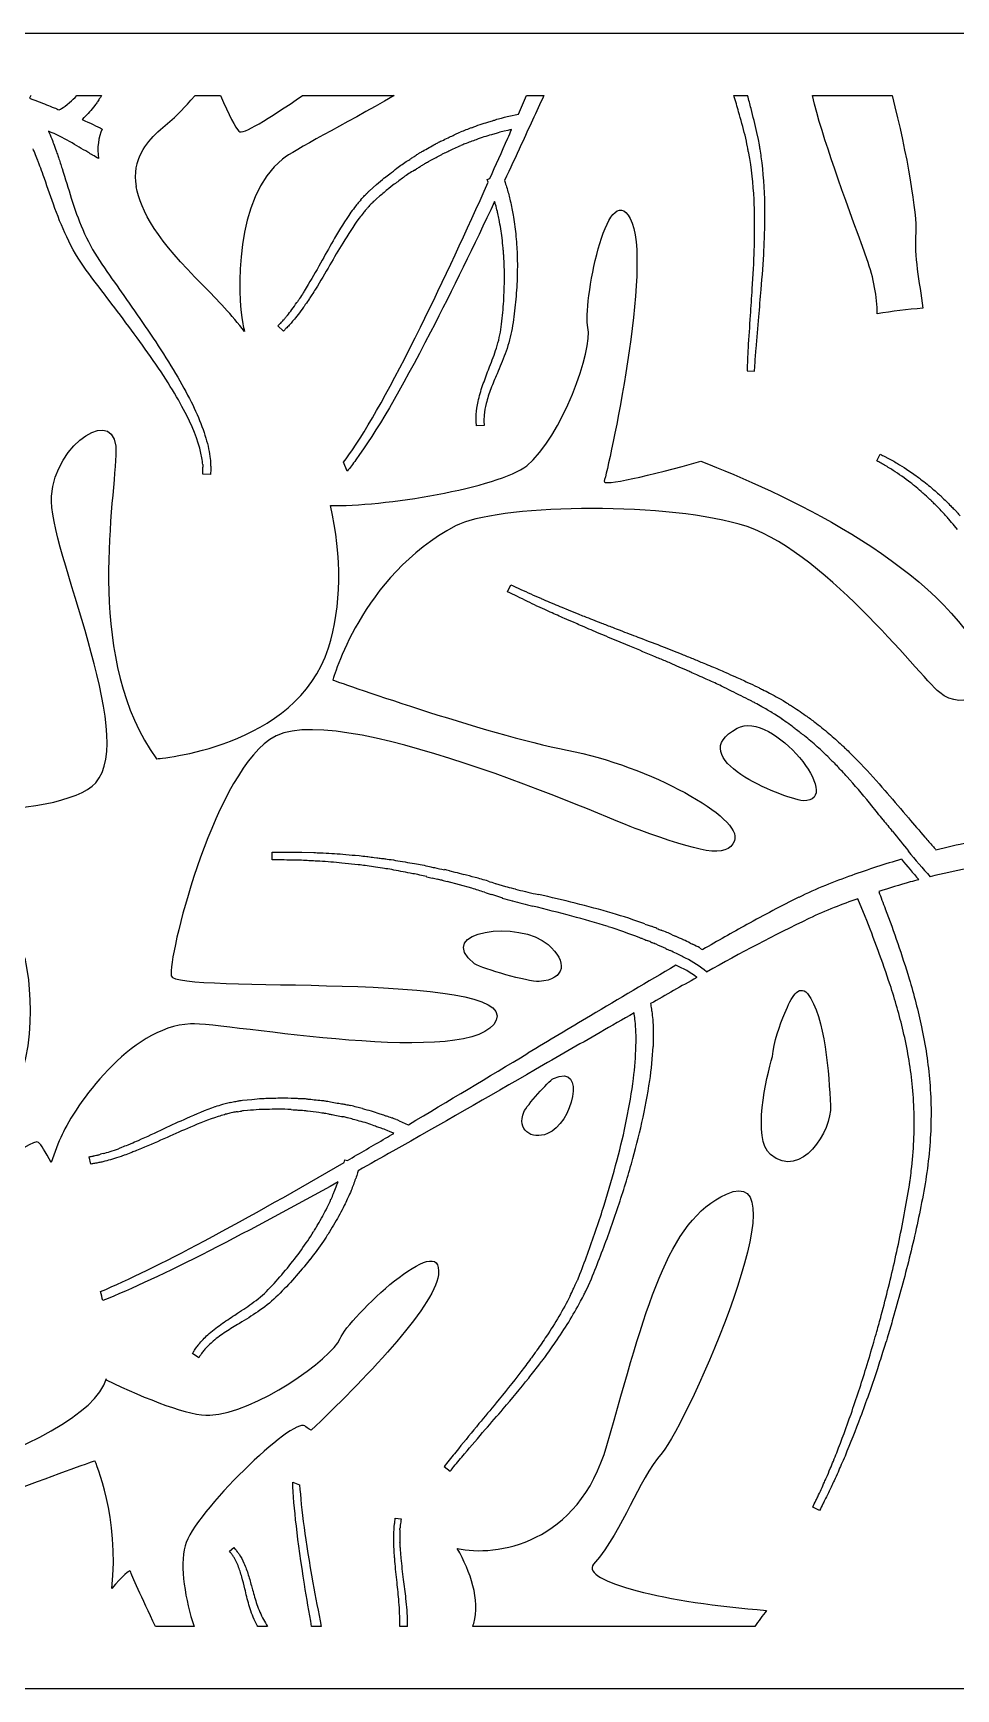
# Model space of a CAD drawing. Header units: metres. Extents: x -136 to 12250, y 0 to 1406.
# Drawn here: x 8627 to 9411, y 0 to 1406 of the extents above; entities that cross this region are included whole.
import ezdxf

# ---------------------------------------------------------------- set-up
doc = ezdxf.new("R2010")
doc.units = ezdxf.units.M
doc.layers.add('PDF_Geometry', color=7, linetype='Continuous')

msp = doc.modelspace()

# ---------------------------------------------------------------- linework, layer by layer
at = {"lineweight": -2}
for p, q in [((0, 1406.3), (12250, 1406.3)), ((8893.7, 1034.2), (8890.6, 1041.8)), ((8847.5, 175.7), (8853.3, 173.4)), ((12250, 0), (0, 0))]:
    msp.add_line(p, q, dxfattribs=at)
for points in [[(8664.1, 1353.2), (8685.1, 1353.2)], [(8764.5, 1353.2), (8786.2, 1353.2)], [(8855.8, 1353.2), (8933.5, 1353.2)], [(9045.9, 1353.2), (9060.6, 1353.2)], [(9222.1, 1353.2), (9233.7, 1353.2)], [(9288.7, 1353.2), (9356.5, 1353.2)], [(8763.6, 53.1), (8730.9, 53.1)], [(8826, 53.1), (8817.7, 53.1)], [(8871.6, 53.1), (8863.5, 53.1)], [(8945, 53.1), (8938.4, 53.1)], [(9239.7, 53.1), (9000.4, 53.1)]]:
    msp.add_lwpolyline(points, dxfattribs=at)
at = {"layer": 'PDF_Geometry', "lineweight": -2}
for p, q in [((9318.2, 774.7), (9318.1, 774.7)), ((9339.2, 750), (9337.1, 752.5)), ((8980.6, 694.8), (8980.7, 694.8)), ((8980.7, 694.8), (8985, 693.7)), ((8999.6, 680), (8978.5, 685.8)), ((9019.5, 684.1), (9028, 681.6)), ((9028, 681.6), (9029.4, 681.2)), ((9053.7, 675.3), (9056.4, 674.6)), ((9025.1, 671.9), (9016.6, 674.6)), ((9025.5, 671.8), (9025.1, 671.9)), ((9146.5, 649.6), (9152.8, 647.4)), ((9158.7, 645), (9160.4, 644.4)), ((9185, 633.4), (9187, 632.4)), ((9176.6, 622.9), (9173.4, 624.5)), ((9181, 620.6), (9180.9, 620.6)), ((9193.2, 629.2), (9195.2, 628.1)), ((8931.8, 484.9), (8931.9, 484.9)), ((8937.8, 482.4), (8945.6, 479.2))]:
    msp.add_line(p, q, dxfattribs=at)
for points in [[(8625, 1353.2, -0.003186), (8624, 1351, -0.010172), (8638.4, 1345.5, 0.000516), (8644.8, 1342.9, -0.000581), (8649.2, 1341.1, 0.019511), (8651, 1342.2), (8651.2, 1342.4)], [(8658, 1347.4, 0.027486), (8664.1, 1353.2, 0.027486)], [(8683.7, 1351.2, 0.001222), (8681.6, 1348), (8681.5, 1347.8, 0.002144), (8679.3, 1344.8, -0.037936), (8670, 1334.3), (8669.9, 1334.3, -0.004506), (8668.5, 1333)], [(9060.6, 1353.2, -0.000665), (9041.5, 1311.7, -0.001092), (9027.3, 1281), (9027.3, 1281, 0.00492), (9027.8, 1279.3, -0.013796), (9029.4, 1274.4), (9029.5, 1274.1, -0.016494), (9032.1, 1263.9, -0.013858), (9033.6, 1257.3), (9033.8, 1255.9, -0.011727), (9034.9, 1250.1, -0.018329), (9037, 1233.7, -0.011368), (9037.7, 1224.6, 0.002605), (9038, 1220.1), (9038, 1219.2, 0.00258), (9038.1, 1215.3, -0.015289), (9037.9, 1195.6), (9037.9, 1195.6, -0.014801), (9036.4, 1175.4, -0.015234), (9033.7, 1155.5, -0.044973), (9028.6, 1136.1, -0.016832), (9021.8, 1119.1), (9020.9, 1116.9, 0.01045), (9015.7, 1104.3, 0.02906), (9011.7, 1091.7, 0.037655), (9010, 1081.9, 0.002388), (9009.8, 1078.2, 0.005785), (9009.8, 1076.7, -0.007474), (9009.8, 1075.5, -0.004295), (9009.9, 1073.1), (9003.5, 1072.8, 0.001827), (9003.3, 1075.2), (9003.3, 1075.3, 0.005988), (9003.3, 1076.1, -0.014755), (9003.2, 1078.2), (9003.2, 1078.4, 0.002395), (9003.2, 1080.4, -0.001704), (9003.3, 1082.3), (9003.3, 1082.4, -0.038209), (9004.8, 1093.3, -0.029382), (9008.7, 1106.9, -0.010152), (9013.6, 1120.3), (9014.6, 1122.8, 0.016889), (9020.4, 1138.8, 0.044424), (9024.5, 1156.8, 0.014465), (9026.4, 1176.3, 0.014775), (9027.2, 1195.9, 0.016719), (9026.8, 1214.8), (9026.7, 1216.3, 0.001463), (9026.5, 1219.3), (9026.4, 1220.5, -0.000509), (9026.1, 1223.8, 0.011411), (9025.2, 1232.2), (9025.2, 1232.4, 0.018069), (9022.7, 1247.9), (9022.7, 1247.9, 0.012845), (9021.5, 1253.1, -0.004044), (9021.2, 1254.7, 0.015612), (9019.7, 1260.7), (9019.6, 1260.8, 0.008011), (9018.9, 1263.3, -0.008917), (8964.5, 1152.3)], [(9013.1, 1330.7, 0.004125), (9017, 1331.9, 0.001872), (9019.6, 1332.7, -0.008974), (9024.5, 1334.2), (9024.6, 1334.2, -0.001116), (9028.3, 1335.1, -0.000937), (9030.8, 1335.7), (9039.1, 1337.6, 0.000191), (9045.9, 1353.2, 0.000191)], [(9234.3, 1305.8, -0.004747), (9233.6, 1309.7), (9233.1, 1312.3), (9232.8, 1314.2), (9232.8, 1314.3), (9232.7, 1314.5), (9231.5, 1319.5, 0.006031), (9226.1, 1339.5, 0.003871), (9222.1, 1353.2, 0.003871)], [(9234.3, 1305.8), (9235.4, 1299.7, -0.029327), (9239.1, 1260.1, -0.01001), (9239.4, 1245.6, 0.000629), (9239.4, 1241.1, -0.000236), (9239.4, 1236.6, -0.00702), (9239.1, 1222.8, -0.008731), (9237.4, 1189.2, -0.00085), (9235.9, 1166.4, 0.003348), (9234.1, 1138.8, 0.004154), (9233.4, 1124.6), (9233.2, 1119.6), (9239.6, 1119.3, -0.002966), (9239.9, 1124.3, -0.005934), (9240.9, 1138.3, -0.003279), (9243.2, 1165.3, 0.001093), (9245.2, 1188.6, 0.008494), (9247.6, 1222.4, 0.006501), (9248.1, 1236.4, -0.000525), (9248.3, 1241), (9248.3, 1241, -0.001268), (9248.3, 1244.6, 0.009555), (9248.3, 1260.4, 0.029639), (9245.3, 1301.1, 0.015378), (9244.3, 1307.8, -0.005321), (9243.7, 1311.4), (9243, 1316), (9241.6, 1322, 0.006596), (9236.6, 1342.4, 0.003253), (9233.7, 1353.2, 0.003253)], [(8640, 1323.1, 0.003063), (8640.7, 1321.5, -0.01493), (8643.4, 1315, 0.000105), (8644.3, 1312.6, -0.01168), (8646.6, 1306.3, 0.002969), (8647.9, 1302.5), (8647.9, 1302.4), (8648.5, 1300.8, -0.004172), (8651.6, 1291.2, -0.000563), (8659.4, 1266.2, 0.025385), (8669.2, 1239.4, 0.047905), (8683.3, 1213.1, 0.003829), (8700.4, 1188.6), (8701.7, 1186.7, -0.011262), (8737.6, 1134)], [(8956, 1156.6, 0.009365), (9013.4, 1279.7), (9012.6, 1282), (9014.8, 1282.7, 0.001243), (9030, 1317, 0.00042), (9033.3, 1324.4, 0.000253), (9030, 1323.7), (9027.1, 1323.1, 0.007719), (9022, 1321.7, -0.002489), (9020.1, 1321.1, -0.004574), (9016.1, 1320)], [(8729, 1128.3, 0.011168), (8691.5, 1179.3), (8689.7, 1181.7, -0.003434), (8672, 1205.1, -0.047203), (8655.5, 1233.3, -0.024525), (8644.2, 1261, -0.000355), (8635.5, 1285.8, 0.00379), (8632.7, 1293.4, 0.000209), (8631.6, 1296.5, -0.001234), (8630.2, 1300.1, 0.011927), (8627.8, 1306, -0.000044), (8627, 1307.9)], [(8945, 1297.9, 0.001288), (8946.8, 1299.1, -0.000124), (8949.3, 1300.7, -0.000514), (8952.2, 1302.6, -0.002513), (8953.7, 1303.6, 0.002201), (8954.8, 1304.4), (8954.9, 1304.4), (8955, 1304.5, -0.004164), (8957.8, 1306, 0.000446), (8968.5, 1312.1), (8968.6, 1312.1, 0.003212), (8970, 1312.9, -0.005618), (8971.2, 1313.6), (8971.3, 1313.7), (8972, 1314, -0.003256), (8974.1, 1314.9, -0.000577), (8979.3, 1317.4, 0.000025), (8983.6, 1319.4), (8984.4, 1319.9, 0.004015), (8985.7, 1320.5)], [(8950.7, 1289.9), (8952.2, 1290.8, -0.000619), (8954.9, 1292.6, 0.002377), (8957.5, 1294.2), (8957.8, 1294.4, 0.005561), (8960.1, 1295.8), (8961, 1296.4, -0.001183), (8962.7, 1297.2), (8964.8, 1298.4, 0.000178), (8973.4, 1303, 0.000468), (8974.7, 1303.7, -0.003383), (8975.9, 1304.4), (8976.4, 1304.6, -0.005727), (8978.5, 1305.5, 0.002268), (8981.5, 1306.9, -0.001817), (8983.7, 1307.9, 0.002654), (8988.8, 1310.2, 0.000811), (8990.1, 1310.8)], [(9003.3, 1315.8), (9003.2, 1315.8, 0.001262), (8993.6, 1312.2), (8993.5, 1312.2)], [(8682.6, 1299.7, 0.006365), (8677.5, 1302.7, -0.000499), (8673.5, 1305.1)], [(8912.6, 1272.4), (8918.5, 1277.6, -0.00055), (8925.2, 1283.4), (8925.4, 1283.5, 0.000271), (8929.9, 1286.9, -0.000457), (8935.9, 1291.5)], [(8941.7, 1283.9), (8941.6, 1283.8, 0.000535), (8933.6, 1277.9), (8931.1, 1276.1), (8928.8, 1274.2, 0.00089), (8921.1, 1267.7), (8918.5, 1265.5)], [(8908.5, 1268.3, 0.007166), (8910, 1269.8), (8910.1, 1270, 0.012777), (8910.9, 1270.8)], [(8905.3, 1264.8, -0.001113), (8903.9, 1263.1, 0.011039), (8900.9, 1259.6), (8900.9, 1259.5, 0.000782), (8896.9, 1254.2), (8896.9, 1254.1, 0.02124), (8883, 1232.2, 0.003845), (8872.5, 1213.5, -0.00734), (8860.5, 1192.7, -0.007393), (8857.2, 1187.1, 0.002611), (8855.6, 1184.6, -0.008136), (8852.5, 1179.8, 0.002181), (8851, 1177.5)], [(8912, 1259.1), (8912, 1259, -0.005004), (8910.3, 1257.1, 0.009365), (8907.8, 1254.2), (8907.2, 1253.4, -0.001224), (8903.8, 1249.1, 0.021566), (8890, 1228, 0.004139), (8878.9, 1209.4, -0.007116), (8866.8, 1188.9, -0.007155), (8863.6, 1184, 0.004483), (8861.6, 1180.8, -0.007451), (8858.1, 1175.7, 0.00186), (8856.7, 1173.6), (8856.6, 1173.6)], [(8914.8, 1262, 0.006754), (8916.4, 1263.5, 0.006252), (8917.3, 1264.4)], [(8844.4, 1158.2, -0.00456), (8841.7, 1155.4, -0.003668), (8839.5, 1153.1), (8834.9, 1157.6, -0.004157), (8837.1, 1159.9), (8837.2, 1160, -0.002676), (8839.7, 1162.7)], [(9357.3, 1034.8), (9357.2, 1034.9, 0.021253), (9349, 1039.9, -0.003284), (9347, 1041, -0.001532), (9343.3, 1043.1), (9346.3, 1048.7, -0.002263), (9350.2, 1046.7, 0.00305), (9352.3, 1045.6, -0.022608), (9360.9, 1040.8)], [(8777.8, 1035.1, -0.001256), (8777.6, 1031.3), (8771.2, 1031.6, 0.002284), (8771.2, 1035.4)], [(8777.7, 1040.1), (8777.7, 1040, 0.00649), (8777.8, 1038.1)], [(9376.8, 1030.4), (9376.9, 1030.3, 0.003317), (9380.5, 1027.5, -0.006046), (9386.1, 1023.2), (9386.2, 1023.1, -0.001506), (9391, 1019.1), (9391.9, 1018.3)], [(9386.7, 1011.9, -0.000446), (9385.6, 1013), (9384.1, 1014.3, 0.002114), (9381, 1017.1, 0.007146), (9375.5, 1021.7, -0.002686), (9372.3, 1024.3)], [(9392.9, 1006, -0.003541), (9390.2, 1008.6), (9390.2, 1008.7)], [(9411.8, 984.8), (9409.3, 987.8, 0.000705), (9404.6, 993.4, 0.000052), (9402, 996.4, 0.000904), (9399.8, 998.8), (9399.7, 998.8)], [(9406.2, 1004.8, -0.001929), (9409, 1001.9, 0.001625), (9411.3, 999.6)], [(9411.4, 999.4, 0.000219), (9414.3, 996.2, -0.000253)], [(9262.8, 823.7), (9262.7, 823.8), (9256.6, 827.8), (9254.5, 829.1, -0.001029), (9245.9, 834.2, 0.014233), (9240.2, 837.3, -0.003943), (9237.2, 838.8), (9236.1, 839.4, 0.01104), (9228.3, 843.4, -0.000849), (9211.6, 851.6), (9210, 852.4, 0.008199), (9198.6, 857.7, -0.002442), (9191.8, 860.7, -0.000889), (9186.4, 863.1, 0.000095), (9182.8, 864.8), (9181.7, 865.3, -0.000825), (9173.7, 868.7, -0.000162), (9164.8, 872.6, -0.000024), (9155.9, 876.3, 0.000251), (9133.8, 885.6), (9122, 890.5, -0.000028), (9113.6, 894), (9106.3, 897, 0.001341), (9091.7, 903.3, 0.001495), (9086.4, 905.6, -0.004637), (9078.2, 909.1, -0.000913), (9066.1, 914.6), (9063.3, 915.9, -0.000231), (9055.6, 919.4), (9054.8, 919.7, 0.003011), (9046.7, 923.7, 0.00143), (9029.8, 931.9), (9032.6, 937.7, -0.000183), (9049.6, 930, 0.001917), (9058, 926.3), (9058.5, 926, 0.001395), (9065.6, 923), (9069.2, 921.5, -0.000034), (9075.9, 918.7), (9081.3, 916.4, 0.003886), (9089.7, 913.1, -0.001085), (9094.9, 911, 0.000347), (9102.1, 908.2, -0.000616), (9109.6, 905.2, -0.000395), (9118.9, 901.7, 0.000207), (9125.5, 899.1, -0.000265), (9140.6, 893.3, 0.000379), (9159.8, 886), (9160.7, 885.6, 0.000864), (9177.9, 878.8, 0.001747), (9187.1, 875.1, -0.000508), (9196.4, 871.2, 0.002265), (9203.1, 868.4, -0.007714), (9215.2, 863.3, -0.000202), (9223.4, 859.5, 0.000299), (9233.7, 854.9, -0.011637), (9241.9, 851), (9243.1, 850.4, 0.004462), (9246.3, 848.8, -0.014425), (9252.4, 845.7), (9254.5, 844.6, 0.000913), (9261.4, 840.8), (9263.8, 839.4), (9265.9, 838.1, 0.001912), (9268.5, 836.5)], [(9282.9, 826.8, 0.003271), (9287, 823.9), (9287.2, 823.8, 0.001054), (9290.7, 821.1)], [(9274.2, 815.5, 0.002702), (9278.4, 812.4, 0.002009), (9281.9, 809.6)], [(9302.7, 811.4, -0.015988), (9313.7, 801.6, 0.002451), (9316.9, 798.6), (9317, 798.5, 0.00145), (9320.9, 794.7, -0.011576), (9329.9, 785.6, -0.012296), (9350.3, 763.1), (9352.2, 760.9, 0.000555), (9370.3, 739.7, 0.002534), (9384.2, 723.4, 0.005148), (9391, 715.7, -0.001061), (9393.2, 713.1), (9393.6, 712.7, -0.028719), (9449.2, 723.5, -0.019758)], [(8903.2, 699.9), (8903.1, 699.9), (8889.2, 701.4, 0.016475), (8870.4, 702.9, -0.0016), (8865, 703.2, 0.001519), (8861.2, 703.4, -0.001302), (8854.9, 703.8, 0.001179), (8846.5, 703.9), (8846.4, 703.9, -0.000235), (8830, 704.2), (8830, 710.6, -0.00016), (8846.4, 710.7, 0.00192), (8851.6, 710.7, -0.000065), (8855.1, 710.7), (8855.2, 710.7), (8865.4, 710.3, 0.00226), (8871, 710.1, -0.016972), (8890, 708.9, -0.00081), (8900.5, 708), (8903.8, 707.7, -0.016379), (8910.3, 707), (8911.3, 706.9, -0.000357), (8916.5, 706.2), (8918.8, 705.9, -0.001015), (8922.8, 705.4, 0.001361), (8926.6, 704.9), (8927.6, 704.8, -0.017004), (8934.7, 703.7, -0.000536), (8950.9, 701)], [(8949.4, 692.4), (8949.3, 692.4, -0.001031), (8933.2, 695.5, 0.015827), (8926.4, 696.6), (8925.5, 696.8, 0.001123), (8917.8, 697.9), (8908.9, 699.2)], [(9451.9, 702.3, 0.02366), (9388.8, 689.8, 0.02366)], [(9379.2, 687.3, 0.002793), (9371.8, 685.4, 0.009593), (9345.1, 677.2, 0.000104), (9350.5, 662.7), (9350.6, 662.5, -0.015886), (9370.9, 603.2, -0.020606), (9381.4, 562.2, -0.031772), (9388.4, 515.3, -0.037721), (9388.6, 464.6, -0.032736), (9381.5, 413, -0.012219), (9370.2, 362.7, -0.009594), (9357.1, 314.5, -0.006499), (9352.8, 299.8, 0.002037), (9350.3, 291.7), (9350.3, 291.7), (9348.3, 285.6, 0.000828), (9343.3, 270, -0.009021), (9329.4, 230.6, -0.009379), (9316.4, 197.7, -0.001089), (9313.2, 190.5, 0.000128), (9310.5, 184.2, -0.004776), (9307.1, 176.8, 0.001855), (9305.3, 172.8, -0.012635), (9299.1, 160.1, 0.00274), (9297.6, 157.1, 0.000102), (9294.8, 151.5), (9289, 154.3, 0.000834), (9291.7, 159.9, -0.002176), (9293.3, 163.2, 0.011896), (9298.9, 175.7, -0.001921), (9300.6, 179.4, 0.004362), (9303.9, 187.1, -0.001221), (9306.5, 193.5, 0.000403), (9309.4, 200.6, 0.009479), (9321.5, 233.4, 0.009102), (9334.4, 272.8, -0.000354), (9340.9, 294.5, -0.002762), (9343.4, 303.5, 0.005613), (9347.2, 317.3, 0.009191), (9359, 365.3, 0.011883), (9369, 415.3), (9371.1, 427.9, -0.002775), (9371.6, 431.9, 0.008287), (9372.7, 440.4, 0.018914), (9374.8, 465.4, 0.03756), (9373.5, 514, 0.03211), (9365.8, 558.7, 0.021166), (9354.7, 598.1, 0.015772), (9333.4, 656.1), (9327.4, 671.1, 0.007006), (9307.1, 663.6, 0.016705), (9285.8, 654.3, 0.015724), (9198.9, 608.8)], [(9190.6, 604.2, 0.002173), (9151.2, 582, -0.002501), (9151.6, 579.9, 0.001808), (9152, 577.3), (9152.1, 577.1, 0.001356), (9152.3, 575.2, -0.014765), (9153.1, 568.6)], [(9138.2, 567.1), (9138.2, 567.2, 0.014349), (9137.4, 573, 0.001408), (9137.3, 574.1, 0.000646), (9108.5, 557.6, 0.000328), (9053.6, 526, -0.002025), (8932.5, 456.7, -0.001098), (8903, 440.1), (8903, 440.1, 0.006953), (8902.5, 438.4, -0.012332), (8900.9, 433.5), (8900.7, 433.2, -0.016212), (8897, 423.3, -0.013689), (8894.3, 417.1), (8893.7, 415.9, -0.011574), (8891.2, 410.5, -0.018103), (8883.3, 395.9, -0.011139), (8878.6, 388.2, 0.002617), (8876.2, 384.3), (8875.7, 383.6, 0.002635), (8873.5, 380.4, -0.015151), (8861.9, 364.5), (8861.8, 364.5, -0.014941), (8848.8, 349, -0.015449), (8835, 334.4, -0.044779), (8819.6, 321.6, -0.016848), (8804.2, 311.7), (8802.1, 310.4, 0.010409), (8790.6, 303.2, 0.029192), (8779.9, 295.4, 0.037975), (8772.9, 288.4, 0.003284), (8770.5, 285.6, 0.005577), (8769.7, 284.3, -0.009373), (8769, 283.3, -0.00626), (8767.7, 281.3), (8762.3, 284.8, 0.000224), (8763.5, 286.8), (8763.6, 286.9, 0.005928), (8764, 287.6, -0.011568), (8765.2, 289.4), (8765.3, 289.6, 0.001565), (8766.5, 291.2, -0.000981), (8767.6, 292.6), (8767.7, 292.7, -0.038604), (8775.3, 300.7, -0.029486), (8786.3, 309.5, -0.009979), (8798.2, 317.4), (8800.5, 319, 0.016763), (8814.5, 328.6, 0.044409), (8828.3, 340.8, 0.014389), (8841.3, 355.5, 0.014858), (8853.4, 371, 0.016696), (8864, 386.6), (8864.8, 387.8, 0.001882), (8866.4, 390.4), (8867, 391.4, -0.001691), (8868.7, 394.3, 0.010705), (8872.9, 401.6), (8873, 401.8, 0.017864), (8879.9, 415.8), (8880, 415.9, 0.013432), (8882.1, 420.8, -0.00178), (8882.7, 422.2, 0.015169), (8885, 428), (8885, 428.1, 0.007562), (8885.9, 430.6, -0.008909), (8776.9, 372.1)], [(9083, 333.9), (9083, 333.8, -0.02946), (9062.9, 299.6, -0.01023), (9054.7, 287.6, 0.001455), (9052.1, 283.9, 0.00035), (9049.4, 280.3, -0.007189), (9041.1, 269.2, -0.008967), (9020.2, 242.9, -0.000793), (9005.6, 225.3, 0.003264), (8988.1, 203.9, 0.003963), (8979.2, 192.8), (8976.1, 188.9), (8981.2, 184.9, -0.002567), (8984.3, 188.8, -0.005841), (8993.3, 199.6, -0.003378), (9010.9, 220.2, 0.000917), (9026.2, 237.9, 0.008345), (9047.8, 264, 0.006412), (9056.4, 275, -0.000419), (9059.2, 278.6), (9059.2, 278.7, -0.00043), (9061.4, 281.6, 0.009447), (9070.6, 294.5, 0.02967), (9091.9, 329.3, 0.016159), (9095, 335.3, -0.005407), (9096.6, 338.5), (9098.7, 342.7), (9101, 348.4, 0.006446), (9108.8, 367.9, 0.011988), (9123, 407.2, 0.012028), (9135, 446, 0.032679), (9150.6, 516.6, 0.024848), (9153.4, 545.7)], [(9085.7, 339.5, -0.005584), (9087.4, 343.1), (9088.5, 345.4), (9089.3, 347.1), (9089.3, 347.1), (9089.4, 347.3), (9089.4, 347.4), (9091.3, 352.3, 0.005997), (9098.6, 371.7, 0.011201), (9111.9, 410.9, 0.011707), (9122.9, 449.3, 0.032395), (9136.8, 518.4, 0.025398), (9138.9, 546.1)], [(8794.4, 498.1, -0.00282), (8792.4, 497.5, 0.011901), (8787.9, 496.3), (8787.8, 496.3, 0.00017), (8781.5, 494.3), (8781.4, 494.3, 0.021302), (8757.3, 484.5, 0.003982), (8737.9, 475.6, -0.007221), (8716.1, 465.6, -0.007206), (8710.1, 463, 0.002183), (8707.4, 461.9, -0.008803), (8702, 459.8, 0.002903), (8699.5, 458.8)], [(8799.1, 499, 0.007558), (8801.2, 499.4), (8801.4, 499.4, 0.011154), (8802.5, 499.6)], [(8804.9, 500), (8812.7, 500.7, -0.000234), (8821.5, 501.5), (8821.7, 501.5, 0.000711), (8827.3, 501.7, -0.000826), (8834.9, 501.9)], [(8835.2, 492.3), (8835.1, 492.3, 0.000366), (8825.1, 492.2), (8822.1, 492.2), (8819, 492, 0.000989), (8809, 491.2), (8805.6, 491)], [(8846, 501.8, 0.00212), (8848.2, 501.7, 0.001394), (8851.2, 501.6)], [(8854.6, 501.4, -0.005784), (8856.4, 501.3, 0.001975), (8857.8, 501.3), (8857.9, 501.3), (8858, 501.3, -0.003581), (8861.2, 500.9, 0.000834), (8873.4, 499.6), (8873.5, 499.6, 0.004224), (8875.1, 499.4, -0.002671), (8876.5, 499.2), (8876.6, 499.2), (8877.3, 499.1, -0.003184), (8879.6, 498.7, 0.000986), (8885.3, 497.6, 0.001818), (8889.9, 496.8), (8890.9, 496.6, 0.004218), (8892.3, 496.4)], [(8796.6, 489.5), (8796.5, 489.5, -0.004202), (8794, 488.9, 0.00941), (8790.3, 488), (8789.4, 487.7, -0.001744), (8784.1, 486.1, 0.021422), (8760.6, 477.1, 0.004186), (8740.7, 468.4, -0.007129), (8718.9, 458.9, -0.007585), (8713.5, 456.7, 0.003696), (8710, 455.3, -0.007698), (8704.2, 453.2, 0.003932), (8701.8, 452.3), (8701.7, 452.3)], [(8772.5, 380.6, 0.00932), (8891, 447.1), (8891.6, 449.4), (8893.9, 448.8, 0.001346), (8926.2, 467.7, 0.00032), (8933.2, 471.8, 0.000112), (8930.2, 473.2), (8927.5, 474.3, 0.006391), (8922.5, 476.2, -0.003212), (8920.6, 476.8, -0.004786), (8916.7, 478.2)], [(8800.5, 490.2, 0.006882), (8802.7, 490.6, 0.010582), (8804, 490.7)], [(8846, 492), (8847.7, 491.8, -0.001113), (8851, 491.7, 0.000642), (8854, 491.5), (8854.4, 491.5, 0.004037), (8857.1, 491.3), (8858.2, 491.2, -0.001748), (8860, 490.9), (8862.4, 490.6, 0.000609), (8872.1, 489.4, -0.000599), (8873.6, 489.2, -0.00009), (8874.9, 489), (8875.5, 488.9, -0.005083), (8877.7, 488.4, 0.00239), (8880.9, 487.8, -0.001496), (8883.3, 487.3, 0.002321), (8888.8, 486.2, 0.001544), (8890.1, 485.9)], [(8903.9, 482.3), (8903.8, 482.3, 0.000799), (8893.9, 485.1), (8893.8, 485.1)], [(8682.8, 447, -0.003583), (8679.1, 446.3, -0.00401), (8675.9, 445.7), (8674.7, 452, -0.003574), (8677.9, 452.6), (8678, 452.7, -0.002739), (8681.6, 453.4)], [(8933.8, 139.6, -0.003271), (8934.2, 142.5, -0.002904), (8934.5, 144.9), (8939.4, 144.3, -0.001751), (8939.1, 141.9), (8939.1, 141.7, -0.00381), (8938.8, 139)], [(8817.7, 53.1, -0.002867), (8816.4, 55.6, -0.045118), (8810.7, 69.8, -0.016663), (8807.2, 83.3), (8806.7, 85.1, 0.010553), (8804.2, 95.1, 0.028739), (8801, 104.7, 0.038186), (8797.6, 111.5, 0.002421), (8796.1, 113.9, 0.005948), (8795.4, 114.7, -0.005931), (8794.8, 115.5, -0.006216), (8793.7, 116.9), (8797.5, 120, 0.003562), (8798.7, 118.6), (8798.7, 118.6, 0.007908), (8799.1, 118.1, -0.014358), (8800.1, 116.8), (8800.2, 116.7, 0.003924), (8801.1, 115.5, -0.00009), (8801.9, 114.3), (8801.9, 114.3, -0.038452), (8806, 106.8, -0.029511), (8809.7, 96.8, -0.010372), (8812.7, 86.3), (8813.3, 84.2, 0.016172), (8817, 71.8, 0.044318), (8822.6, 58.9, 0.006553), (8826, 53.1, 0.006553)], [(8938.4, 53.1, -0.000842), (8938.4, 56.9, 0.021497), (8937.4, 76.1, 0.003911), (8935.8, 92.5, -0.007308), (8934, 110.6, -0.007894), (8933.7, 115, 0.004343), (8933.5, 117.9, -0.008735), (8933.3, 122.6, 0.000306), (8933.3, 124.6), (8933.3, 124.6)], [(8945, 53.1, 0.000548), (8945, 56.9), (8945, 56.9, 0.021366), (8943.6, 76.7, 0.003944), (8941.6, 92.9, -0.007256), (8939.5, 111.1, -0.007672), (8939.1, 116.1, 0.001568), (8938.9, 118.3, -0.008174), (8938.6, 122.7, 0.001917), (8938.5, 124.7)], [(8863.5, 53.1, -0.003426), (8857.4, 88.9)], [(8864.6, 90.1, 0.003408), (8871.6, 53.1, 0.003408)]]:
    msp.add_lwpolyline(points, format="xyb", dxfattribs=at)
for points in [[(8770.3, 1045.7), (8770.3, 1045.7)], [(9292.9, 800.1), (9292.8, 800.2)], [(9284.5, 590.7), (9284.6, 590.5)]]:
    msp.add_lwpolyline(points, dxfattribs=at)
for centre, radius, start, end in [((10529, -2610.7), 4223.4, 111.2344, 111.3751), ((8908, 1111.8), 85.1, 139.9337, 141.4788), ((8890.2, 1125.3), 56.2, 138.8706, 140.8332), ((8843.1, 1043), 72.2, 182.5387, 184.1618), ((9601.8, 1232.5), 299.6, 226.6511, 227.2905), ((9564.4, 1053.9), 371.1, 225.1887, 225.8717), ((9820.4, 1274.3), 708.1, 223.4228, 223.892), ((9138.8, 615.5), 239.8, 41.6056, 44.4217), ((8868, 370.1), 605.3, 39.1863, 41.9502), ((-5020.4, -10811.9), 18435.7, 38.79219, 38.83979), ((17689.9, 7442.8), 10701.8, 218.79307, 218.85968), ((11270.8, 2256.5), 2449.3, 218.6021, 219.1062), ((9570.9, -2.2), 736.4, 106.2829, 109.7402), ((9729.6, 1001.4), 470.6, 219.0936, 221.8632), ((9729.6, 1001.4), 461.8, 218.8744, 222.4362), ((9101.6, 1279.4), 606.1, 256.6018, 257.0488), ((9086.5, 1259), 573.9, 257.6315, 258.0561), ((9942.1, 5206.7), 4613.2, 257.807, 257.9153), ((8923.8, 437.9), 263.2, 77.5391, 78.503), ((10008.8, 4652.3), 4088.8, 255.4992, 255.6114), ((7265.2, -6027.9), 6938.1, 75.5009, 75.58189), ((8919.3, 385.4), 315, 72.6311, 74.7306), ((9569.5, 4.2), 729.9, 109.8123, 111.6918), ((9219, 1764.3), 1104.9, 256.7552, 256.9991), ((8723.3, -375.6), 1091.6, 76.7105, 76.9186), ((9252.6, 1869.6), 1215.1, 256.7578, 256.9614), ((8911.3, 379.8), 312.9, 71.583, 73.6068), ((9178.8, 1190.6), 540.9, 251.8339, 252.5454), ((9161.3, 1163.7), 500.1, 252.7858, 253.5241), ((10298.5, 5579.9), 5060.4, 255.4762, 255.5592), ((9326.9, 1849.6), 1205.8, 256.0627, 256.901), ((9422.2, 378.1), 328, 111.9259, 116.2531), ((9407.4, 2022.4), 1403.7, 254.2089, 254.5673), ((9357.6, 1877.7), 1250.9, 255.0053, 255.8219), ((8546.8, -1371.2), 2097.6, 75.1465, 76.0872), ((8637.9, -1154.9), 1876.8, 76.1456, 77.1171), ((8906.1, -67.8), 757.1, 73.6867, 76.1469), ((9735.2, -251.9), 1031.5, 116.3625, 119.1277), ((8888.7, -74.4), 756.5, 72.5816, 75.0022), ((8972.5, 196.5), 472.9, 68.9812, 72.4427), ((8971.8, 166.3), 514, 70.1238, 73.3903), ((9110.5, 534.9), 120.2, 67.4574, 69.423), ((10353.4, -1374.2), 2312.8, 118.972, 120.0388), ((9009.6, 290.6), 371.8, 68.6912, 69.111), ((9285, 995.4), 384.8, 248.6231, 249.1867), ((9095.1, 502.9), 143, 66.7713, 68.1858), ((9254.1, 876.8), 263.3, 247.0637, 247.6345), ((8249.1, -1500.3), 2317.6, 66.9623, 67.0192), ((9277.4, 941.7), 319.5, 247.7815, 248.1911), ((9092.7, 469.3), 187.7, 65.7957, 68.8764), ((9496.3, 1380.7), 809.1, 246.1865, 246.4061), ((9092.7, 453.4), 202.2, 64.6927, 66.7479), ((8761.6, -230.8), 962.3, 63.902, 64.2889), ((9082.5, 454.4), 192.6, 64.8521, 67.5444), ((9356.2, 1038), 452, 244.8825, 245.374), ((9096.1, 468), 174.5, 63.7225, 65.725), ((7953.2, -1773.7), 2690.8, 62.8517, 62.9554), ((9144.5, 545.8), 83.3, 49.2314, 64.0264), ((9134.7, 523), 121.3, 61.2037, 64.4699), ((9181.5, 602.3), 29.3, 61.1818, 62.0692), ((13127.9, -6147.7), 7834, 120.32268, 120.93887), ((9144.5, 545.8), 74.4, 51.7447, 67.7546), ((37163.6, -46288.7), 54621, 120.91625, 120.98112), ((-2334, 19459.6), 22079.1, 300.72204, 301.02917), ((5072.3, -14478), 15454.1, 75.63421, 75.67265), ((9020.1, 778.1), 306, 251.0085, 251.7709), ((9057.3, 884.1), 418.3, 251.4755, 251.8503), ((8882.5, 348.5), 145, 70.1375, 72.1369), ((8551.5, -432), 992.7, 67.2496, 67.4675), ((7434.9, -3118.3), 3901.8, 67.3443, 67.383), ((8711.3, 357.3), 100.5, 104.2986, 105.6078), ((8702.8, 385.5), 64.4, 103.2865, 104.9993), ((8878.2, 139.9), 55.5, 355.4841, 356.9967), ((8874, 139.2), 64.6, 356.4046, 357.959)]:
    msp.add_arc(centre, radius, start, end, dxfattribs=at)
for points in [[(8685.1, 1353.2), (8684.7, 1352.5), (8684.2, 1351.8), (8683.7, 1351.2)], [(8748.8, 1336.3), (8748.8, 1336.3), (8754.8, 1342.4), (8764.5, 1353.2)], [(8786.2, 1353.2), (8793.1, 1337), (8798.9, 1325.7), (8801.7, 1322.9)], [(8801.7, 1322.9), (8804.9, 1319.6), (8826.6, 1333.4), (8855.8, 1353.2)], [(8933.5, 1353.2), (8890.1, 1328.2), (8848.7, 1307.1), (8838.8, 1299.3)], [(9334.9, 1214.7), (9314.8, 1270.5), (9297.7, 1315.9), (9288.7, 1353.2)], [(9356.5, 1353.2), (9369.3, 1303.3), (9377.7, 1251.4), (9376.5, 1237)], [(8651.2, 1342.4), (8653, 1343.4), (8655.2, 1345.1), (8658, 1347.4)], [(8718.9, 1304.9), (8726.1, 1318.5), (8739.4, 1327.7), (8748.8, 1336.3)], [(8673.5, 1305.1), (8663.8, 1310.9), (8653, 1317.4), (8640, 1323.1)], [(8668.5, 1333), (8675.4, 1330), (8681, 1327.3), (8685.6, 1324.8)], [(8685.6, 1324.8), (8682.5, 1317.7), (8681.1, 1309.5), (8682.6, 1299.7)], [(8985.7, 1320.5), (8987, 1321.1), (8988.3, 1321.7), (8989.7, 1322.2)], [(8999.4, 1326), (9004.2, 1328), (9008.9, 1329.5), (9013.1, 1330.7)], [(8993.5, 1312.2), (8992.4, 1311.8), (8991.3, 1311.3), (8990.1, 1310.8)], [(9016.1, 1320), (9012, 1318.8), (9007.8, 1317.6), (9003.3, 1315.8)], [(8718.9, 1304.9), (8714.6, 1297), (8712.5, 1287.6), (8714.5, 1275.9)], [(8838.8, 1299.3), (8797.9, 1267.1), (8800.1, 1184.6), (8805.1, 1159.4)], [(8935.9, 1291.5), (8938.9, 1293.9), (8942, 1295.9), (8945, 1297.9)], [(8950.7, 1289.9), (8947.7, 1288), (8944.5, 1286.1), (8941.7, 1283.9)], [(9098, 1156.3), (9093.5, 1174.5), (9114.1, 1285.2), (9134.1, 1248.8)], [(8771.1, 1192.3), (8733.3, 1229.3), (8717.9, 1255.9), (8714.5, 1275.9)], [(8905.3, 1264.8), (8906.3, 1266.1), (8907.4, 1267.2), (8908.5, 1268.3)], [(8910.9, 1270.8), (8911.4, 1271.3), (8911.9, 1271.9), (8912.6, 1272.4)], [(8914.8, 1262), (8913.7, 1261), (8912.8, 1260), (8912, 1259.1)], [(8918.5, 1265.5), (8918.1, 1265.3), (8917.7, 1264.9), (8917.3, 1264.4)], [(9134.1, 1248.8), (9154.1, 1212.5), (9115.2, 1035), (9111.9, 1025.9)], [(9376.5, 1237), (9374.9, 1216.5), (9379.5, 1195.5), (9382.6, 1172.7)], [(9343.8, 1168), (9343.6, 1182.2), (9341, 1197.8), (9334.9, 1214.7)], [(8806.5, 1153), (8795.7, 1166.5), (8783.9, 1179.7), (8771.1, 1192.3)], [(8842.9, 1166.6), (8845.3, 1169.5), (8848.1, 1173.4), (8851, 1177.5)], [(8856.6, 1173.6), (8853.3, 1169), (8850.5, 1165.2), (8847.9, 1162.2)], [(9382.6, 1172.7), (9369.2, 1171.5), (9356.3, 1170), (9343.8, 1168)], [(8805.1, 1159.4), (8805.5, 1157.3), (8805.9, 1155.2), (8806.5, 1153)], [(8839.7, 1162.7), (8840.2, 1163.3), (8840.8, 1164), (8841.4, 1164.8)], [(8846.7, 1160.8), (8845.9, 1159.8), (8845.2, 1159), (8844.4, 1158.2)], [(8895.1, 1048), (8911.4, 1071.3), (8931.4, 1106.8), (8956, 1156.6)], [(9046.1, 1038.9), (9076, 1062.8), (9102.4, 1138.2), (9098, 1156.3)], [(8964.5, 1152.3), (8938.8, 1102.6), (8918.1, 1067.1), (8901, 1043.8)], [(8757.4, 1081.5), (8750.7, 1094.9), (8741.2, 1110.6), (8729, 1128.3)], [(8737.6, 1134), (8749.4, 1115.6), (8758.6, 1099.1), (8765, 1085.1)], [(8642.5, 1013), (8645.2, 1057.4), (8699.6, 1094.1), (8697.3, 1047.8)], [(8765, 1085.1), (8771.4, 1071.2), (8775.7, 1057.6), (8777.1, 1046.8)], [(8770.3, 1045.7), (8768.5, 1055.8), (8764, 1068.5), (8757.4, 1081.5)], [(8697.3, 1047.8), (8695.1, 1001.5), (8672, 871.8), (8731.8, 790)], [(8771, 1039.8), (8770.9, 1041.5), (8770.6, 1043.4), (8770.3, 1045.7)], [(8777.1, 1046.8), (8777.4, 1044.3), (8777.7, 1042.1), (8777.7, 1040.1)], [(8890.6, 1041.8), (8892, 1043.7), (8893.6, 1045.8), (8895.1, 1048)], [(8901, 1043.8), (8898.5, 1040.4), (8896.1, 1037.2), (8893.7, 1034.2)], [(9111.9, 1025.9), (9110.1, 1020.8), (9151.2, 1030.8), (9194, 1042.7)], [(9194, 1042.7), (9261.8, 1016.5), (9388, 958.7), (9433.3, 877.3)], [(9360.9, 1040.8), (9365.8, 1038), (9371.5, 1034.1), (9376.8, 1030.4)], [(8771.2, 1035.4), (8771.3, 1036), (8771.2, 1036.8), (8771.2, 1037.8)], [(8777.8, 1038.1), (8777.8, 1037.1), (8777.9, 1036.1), (8777.8, 1035.1)], [(8879.4, 1005.2), (8922.4, 1003.6), (9022.5, 1020.1), (9046.1, 1038.9)], [(9372.3, 1024.3), (9367.2, 1028.1), (9361.9, 1032), (9357.3, 1034.8)], [(8680.1, 769.6), (8716, 809.2), (8639.8, 968.6), (8642.5, 1013)], [(9391.9, 1018.3), (9393.2, 1017.2), (9394.7, 1016), (9396.1, 1014.6)], [(8877.8, 884.2), (8888.9, 919.3), (8889.4, 961.3), (8879.4, 1005.2)], [(9226.6, 989.3), (9156.7, 1008.7), (9019.6, 1005.6), (8985.7, 987.7)], [(9390.2, 1008.7), (9389.1, 1009.8), (9387.9, 1010.9), (9386.7, 1011.9)], [(9399.7, 998.8), (9397.5, 1001.4), (9395.2, 1003.7), (9392.9, 1006)], [(9398.5, 1012.3), (9401.1, 1010), (9403.7, 1007.5), (9406.2, 1004.8)], [(8985.7, 987.7), (8905.3, 945.2), (8881.5, 856.9), (8881.5, 856.9)], [(9396.8, 846.2), (9377.4, 862.6), (9296.6, 969.9), (9226.6, 989.3)], [(8731.8, 790), (8731.8, 790), (8850.6, 798.4), (8877.8, 884.2)], [(9433.3, 877.3), (9451.2, 845.1), (9416.1, 829.8), (9396.8, 846.2)], [(9141.5, 729.6), (9113.4, 739.8), (8880.3, 844.4), (8827.9, 806.4)], [(8881.5, 856.9), (8881.5, 856.9), (9011.1, 810.8), (9080.6, 797.3)], [(9224.8, 815.9), (9254.8, 832.2), (9317.4, 753.8), (9280.8, 754.3)], [(9268.5, 836.5), (9269.1, 836.1), (9269.6, 835.7), (9270.2, 835.4)], [(9270.2, 835.4), (9274.7, 832.7), (9278.9, 829.7), (9282.9, 826.8)], [(9280.8, 754.3), (9261.9, 756.9), (9177.4, 790.9), (9224.8, 815.9)], [(9274.2, 815.5), (9270.5, 818.3), (9266.7, 821.2), (9262.8, 823.7)], [(9290.7, 821.1), (9294.7, 818), (9298.8, 814.8), (9302.7, 811.4)], [(8827.9, 806.4), (8777.5, 769.9), (8741.7, 621), (8744.2, 605.6)], [(9292.8, 800.2), (9289.3, 803.5), (9285.7, 806.4), (9281.9, 809.6)], [(9080.6, 797.3), (9150, 783.9), (9230.2, 740.1), (9222.5, 720.3)], [(9302.9, 790.7), (9299.7, 793.8), (9296.4, 797.1), (9292.9, 800.1)], [(8566.7, 745.7), (8617.8, 745.9), (8665.6, 753.5), (8680.1, 769.6)], [(9222.5, 720.3), (9216.4, 704.5), (9191.8, 711.4), (9141.5, 729.6)], [(8908.9, 699.2), (8906.9, 699.5), (8905, 699.8), (8903.2, 699.9)], [(8961.2, 689.9), (8957.1, 690.8), (8953.3, 691.8), (8949.4, 692.4)], [(8950.9, 701), (8955.2, 700.3), (8959.5, 699.4), (8963.6, 698.5)], [(9001.9, 615.8), (8966.3, 644.1), (9040.5, 653.4), (9064.4, 632.1)], [(8594.8, 485), (8632.4, 517.9), (8626.1, 596.8), (8620.1, 620.8)], [(9064.4, 632.1), (9080.8, 617.6), (9079.6, 602.9), (9056.6, 600.7)], [(8744.2, 605.6), (8746.7, 590.3), (9037.2, 610.2), (9020.3, 568)], [(9056.6, 600.7), (9047, 600.5), (9009.1, 611.5), (9001.9, 615.8)], [(9265.3, 573.9), (9271.1, 587.7), (9276.5, 598.5), (9284.5, 590.7)], [(9284.6, 590.5), (9299.7, 571.1), (9302.6, 520.9), (9304.2, 495.6)], [(8760.6, 564.8), (8708.5, 562.5), (8662.3, 494.3), (8651.6, 470.9)], [(9020.3, 568), (9003.4, 525.9), (8790.1, 566.1), (8760.6, 564.8)], [(9138.9, 546.1), (9139.1, 554.6), (9138.9, 561.6), (9138.2, 567.1)], [(9153.1, 568.6), (9153.7, 562.4), (9153.8, 554.7), (9153.4, 545.7)], [(9254.7, 537.1), (9255.9, 549.2), (9261.1, 563.9), (9265.3, 573.9)], [(9253.1, 453.9), (9237.4, 467.2), (9249.7, 519.2), (9254.7, 537.1)], [(9068.9, 518.5), (9097.7, 531.8), (9084.7, 479.8), (9063.9, 471.6)], [(9043.6, 489.9), (9046.5, 495.9), (9063.9, 515.5), (9068.9, 518.5)], [(8794.4, 498.1), (8796, 498.5), (8797.6, 498.8), (8799.1, 499)], [(8802.5, 499.6), (8803.2, 499.8), (8804, 499.9), (8804.9, 500)], [(8834.9, 501.9), (8838.7, 502.1), (8842.4, 501.9), (8846, 501.8)], [(8846, 492), (8842.4, 492.2), (8838.8, 492.4), (8835.2, 492.3)], [(8851.2, 501.6), (8852.3, 501.5), (8853.5, 501.5), (8854.6, 501.4)], [(8892.3, 496.4), (8893.7, 496.1), (8895.1, 495.9), (8896.5, 495.5)], [(8906.6, 492.9), (8911.7, 491.7), (8916.4, 490.1), (8920.5, 488.7)], [(9304.2, 495.6), (9305, 474.1), (9279.6, 432), (9253.1, 453.9)], [(8800.5, 490.2), (8799.1, 490), (8797.8, 489.8), (8796.6, 489.5)], [(8805.6, 491), (8805.2, 490.9), (8804.6, 490.8), (8804, 490.7)], [(8893.8, 485.1), (8892.6, 485.4), (8891.4, 485.7), (8890.1, 485.9)], [(8916.7, 478.2), (8912.7, 479.7), (8908.5, 481.2), (8903.9, 482.3)], [(9063.9, 471.6), (9049.8, 466), (9037.8, 474.9), (9043.6, 489.9)], [(8631.6, 464.2), (8620.5, 474.3), (8414.7, 284.9), (8402.1, 326.7)], [(8642.3, 447), (8637.5, 456.2), (8633.6, 462.4), (8631.6, 464.2)], [(8651.6, 470.9), (8648.4, 463.8), (8645.3, 455.7), (8642.3, 447)], [(8681.6, 453.4), (8682.4, 453.5), (8683.3, 453.8), (8684.3, 454.1)], [(8686.5, 454.7), (8690.1, 455.6), (8694.7, 457.2), (8699.5, 458.8)], [(8701.7, 452.3), (8696.4, 450.5), (8691.9, 449.1), (8688, 448.2)], [(9215.7, 420.3), (9282.6, 450.7), (9182.9, 226.4), (9161.1, 200.6)], [(8686.2, 447.7), (8685, 447.4), (8683.9, 447.1), (8682.8, 447)], [(9114.2, 206.8), (9147.5, 323.5), (9165.3, 397.5), (9215.7, 420.3)], [(8684.3, 337.4), (8707.8, 347.4), (8737, 361.7), (8772.5, 380.6)], [(8887.7, 297.6), (8894.7, 314.9), (8976.1, 392.8), (8971.1, 351.6)], [(8776.9, 372.1), (8740.3, 353.5), (8710.3, 339.5), (8686.1, 329.8)], [(8971.1, 351.6), (8967.7, 324), (8905.8, 260.2), (8863, 219.6)], [(9083, 333.9), (9084, 335.7), (9084.8, 337.5), (9085.7, 339.5)], [(8686.1, 329.8), (8685.5, 332.3), (8684.9, 334.9), (8684.3, 337.4)], [(8777.1, 232.4), (8815.4, 234.4), (8880.7, 280.2), (8887.7, 297.6)], [(8408.3, 132.9), (8435.4, 142.1), (8672.9, 203.7), (8689.3, 263.5)], [(8689.1, 262.6), (8723.7, 245.6), (8760.1, 231.6), (8777.1, 232.4)], [(8857.6, 223.3), (8848.2, 231.1), (8763.5, 149.7), (8756, 121.5)], [(8863, 219.6), (8860.6, 221.1), (8858.7, 222.4), (8857.6, 223.3)], [(8987.2, 119.2), (9019.8, 112), (9090.3, 122.8), (9114.2, 206.8)], [(9161.1, 200.6), (9139.2, 174.8), (9130.2, 138.1), (9102.9, 105.9)], [(8679.5, 193.6), (8679.5, 193.6), (8554.7, 150.3), (8494.6, 118.7)], [(8693.8, 85.3), (8700.8, 144.8), (8679.5, 193.6), (8679.5, 193.6)], [(8857.4, 88.9), (8851.5, 125.9), (8848.2, 154.4), (8847.5, 175.7)], [(8853.3, 173.4), (8854.6, 152.7), (8858.3, 125.3), (8864.6, 90.1)], [(8933.3, 124.6), (8933.2, 129), (8933.2, 132.5), (8933.5, 135.5)], [(8933.6, 137), (8933.6, 137.9), (8933.7, 138.8), (8933.8, 139.6)], [(8938.5, 135.1), (8938.4, 132.3), (8938.4, 128.6), (8938.5, 124.7)], [(8938.8, 139), (8938.7, 138.4), (8938.7, 137.7), (8938.6, 136.9)], [(8756, 121.5), (8751.3, 104), (8756.4, 74.8), (8763.6, 53.1)], [(8709.7, 99.7), (8709, 101.9), (8702.7, 95.7), (8693.8, 85.3)], [(8730.9, 53.1), (8719, 77.3), (8710.5, 97.1), (8709.7, 99.7)], [(9102.9, 105.9), (9091, 91.7), (9164.4, 73), (9249.8, 66.7)], [(9249.8, 66.7), (9246.3, 62.2), (9242.9, 57.6), (9239.7, 53.1)]]:
    msp.add_open_spline(points, degree=3, dxfattribs=at)
msp.add_open_spline([(9000.4, 53.1), (9000.6, 53.9), (9000.9, 54.7), (9001.1, 55.5), (9006.7, 75.9), (8998.4, 99.5), (8987.2, 119.2)], degree=3, knots=[-0.0211006, -0.0211006, -0.0211006, -0.0211006, 0, 0, 0, 0.5330109, 0.5330109, 0.5330109, 0.5330109], dxfattribs=at)

doc.saveas('drawing.dxf')
